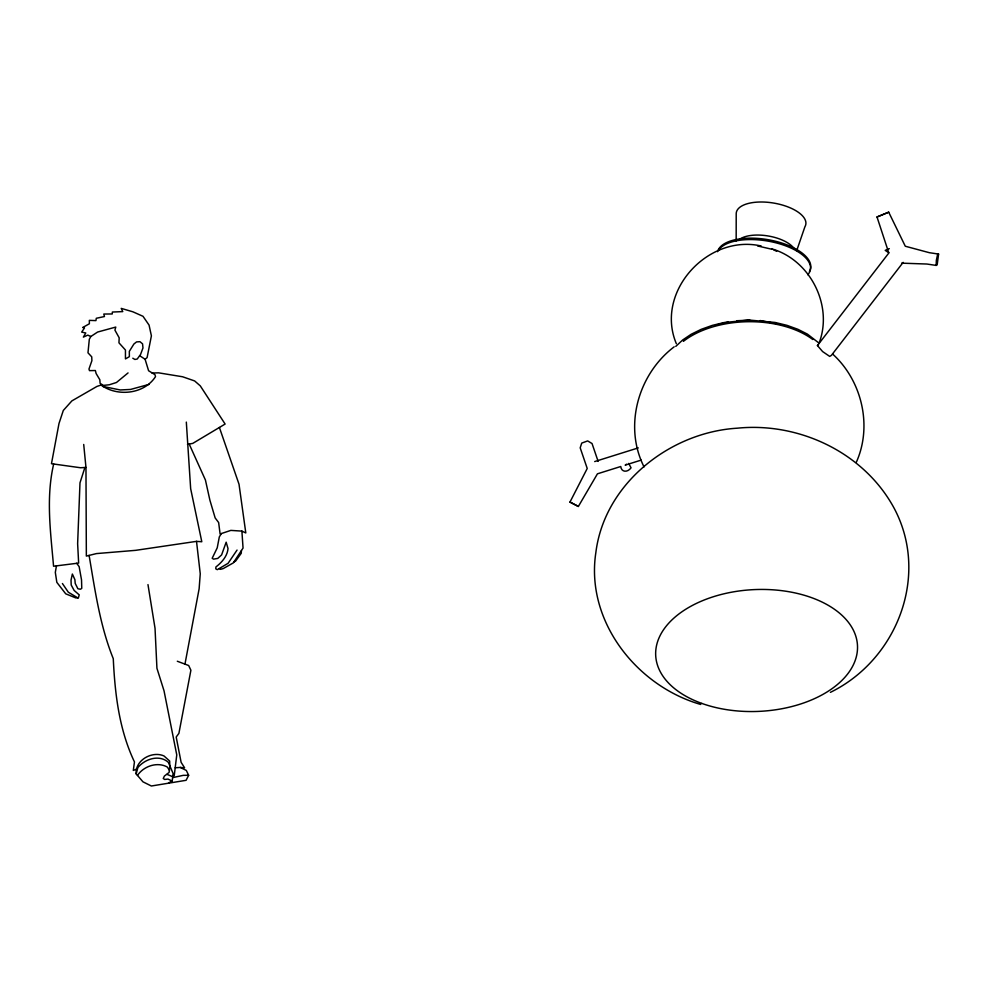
<?xml version="1.0" encoding="UTF-8"?>
<svg xmlns="http://www.w3.org/2000/svg" width="988" height="988" viewBox="0 0 988 988"><rect width="100%" height="100%" fill="white"/><g stroke="black" fill="none" stroke-linecap="round" stroke-linejoin="round"><path stroke-width="1.48" d="M736.171 240.924L736.208 214.112A35.247 15.635 9.5 0 1 774.913 203.281A35.247 15.635 9.5 0 1 804.899 226.795L796.711 250.619M83.708 444.464L85.968 467.448L86.351 556.096L96.429 553.589L135.628 550.341L196.513 541.362L201.799 541.745L190.659 488.677L186.324 422.098M936.142 265.414L936.352 260.264L937.575 254.595L938.6 254.077L937.167 264.883L936.142 265.414L926.892 264.031L901.624 263.154M136.183 773.913L137.875 767.577C144.915 758.945 159.266 754.165 168.368 762.365L173.098 773.493L172.184 781.051L167.997 779.087L164.638 779.446L163.255 778.507L164.403 776.049L169.121 772.431L169.775 766.429L169.664 761.044L164.008 755.968C152.127 750.584 134.899 760.266 136.183 773.913L142.976 781.841L151.374 786.003L186.09 780.31L188.646 775.296L186.312 770.43L180.248 767.441L175.197 767.775M241.43 550.563L241.245 553.292L235.601 561.098L233.897 562.011M85.968 467.448L80.497 467.744L53.673 464.014C45.806 497.816 50.635 532.347 53.562 566.223L78.645 563.086L77.632 543.721L79.991 482.836L84.894 467.509M56.452 565.791L55.316 572.41L56.835 582.352L65.727 593.825L75.817 597.925L77.496 597.703M184.966 664.121L199.131 588.762L200.255 573.806L196.513 541.362M818.916 343.515C833.551 305.934 810.456 260.252 771.999 248.89M856.201 462.52C872.7 426.124 861.944 380.602 832.612 354.025M132.8 358.212L134.899 359.459L137.221 359.039L140.555 354.457L142.976 347.974L142.556 343.849L139.963 341.687L136.566 341.91L133.899 344.022L129.329 351.345L129.354 356.656L125.451 358.928L125.451 350.024L118.955 342.824L119.178 337.797L114.917 330.128L115.794 327.065L97.59 332.054L90.834 336.5L89.315 339.304L87.981 352.815L91.736 356.841L91.896 360.682L88.969 369.055L89.488 370.636L95.367 370.525L96.12 373.538L99.825 379.738L100.121 383.369L103.468 385.394L109.372 384.752L116.461 382.492L128.057 372.921M628.677 463.409L631.06 467.83C627.429 472.758 621.341 472.264 620.748 466.509L597.444 473.82L578.363 506.449L569.977 502.077L587.23 468.473L580.191 447.836L581.734 443.081L587.662 440.92L592.034 443.526L598.135 461.408M221.361 533.557L219.324 536.892L217.224 547.846L212.185 558.257L213.532 559.134L217.768 558.418L221.608 554.91L226.166 542.19L228.018 548.587C227.339 556.293 221.744 562.419 215.903 566.976L215.792 568.841L217.323 569.681L228.105 563.284L237.046 550.069M903.155 262.376L831.402 355.371L829.698 356.396L822.634 351.592L817.434 345.565L888.83 253.014L877.011 216.989L888.706 212.173L905.292 246.234L929.35 252.693L938.6 254.077M101.023 385.048C117.374 396.966 144.162 394.274 155.511 376.626L154.968 374.674L148.595 370.747L145.088 359.262L139.666 355.68M137.443 775.457C143.618 766.194 157.154 761.489 167.244 766.997L169.566 770.368M674.187 346.813C638.248 374.007 623.379 426.063 644.053 466.916M675.743 346.405L682.683 339.971L691.131 334.29L701.196 329.337L712.323 325.385L724.192 322.52L749.299 320.063L775.024 322.446L786.991 325.348L797.872 329.288L807.431 334.117L818.978 343.083M145.088 359.262L147.089 357.619L151.399 335.846L149.065 325.101L143.001 316.296L132.935 311.825L121.228 308.38L122.771 311.603L112.36 312.047L112.237 313.962L103.789 314.048L104.469 316.531L96.305 318.284L95.922 320.606L89.34 320.359L89.377 323.768L82.683 327.51L84.511 327.93L81.683 332.104L85.783 332.981L83.363 337.106L87.808 335.13L90.834 336.5M817.434 345.565L818.348 344.861M626.503 464.237L625.169 465.126L641.163 460.112M830.402 692.353C896.968 659.811 929.733 575.794 894.424 508.758C864.624 452.936 799.502 421.925 737.32 428.187C669.876 432.25 604.323 483.7 595.838 552.7C585.378 620.921 636.457 685.981 700.727 704.456M888.706 212.173L877.011 216.989M168.59 782.891L172.184 781.051M889.311 248.667L885.199 250.359L888.78 252.693M136.159 769.294L133.306 770.442L134.454 761.921C119.091 729.552 114.954 693.996 113.274 658.675C99.949 625.688 95.033 590.231 89.105 555.404M101.838 384.777L96.972 386.419L71.877 400.893L63.306 410.465L58.984 423.531L51.475 463.681L53.673 464.014M594.69 461.569L638.285 447.897M718.078 324.472L728.218 322.026M149.052 384.381L130.552 389.445L120.215 389.964L102.814 386.407M172.702 777.618L183.249 775.345L188.646 775.296M187.473 444.304L192.746 443.402L225.116 424.05L200.292 385.876L194.636 380.936L182.619 376.774L158.574 372.834L152.029 373.044M736.789 320.742L749.818 320.124M219.398 427.471L239.022 484.256L245.802 532.952L241.899 531.112L230.846 530.395L220.102 533.977L218.644 522.553L215.149 517.922L209.888 500.163L205.43 480.032L189.177 444.032M180.248 767.441L184.595 767.8L181.125 762.341L176.197 737.023L178.902 733.368L190.894 670.235L188.671 665.517L177.309 661.244M760.007 320.532L780.421 324.41M569.977 502.077L578.363 506.449M757.586 245.963L772.11 249.297M761.217 246.012C707.865 233.773 654.562 291.905 676.335 343.663M167.096 774.394L172.418 776.593L174.234 775.617L176.766 754.918L164.033 690.822L156.931 668.271L155.03 628.269L147.978 584.6M773.382 249.705L776.642 251.298M219.361 568.606L220.41 569.347L223.226 568.582L233.304 562.901L243.048 548.081L241.899 531.112M76.669 563.259L79.139 566.643L81.522 579.87L81.769 588.329L80.448 589.231L77.891 588.762L75.212 583.414L74.903 579.66L72.359 574.028L71.025 580.166L71.21 585.019L74.137 590.441L79.225 594.875L78.311 598.197L68.345 592.232L62.417 583.525M683.387 341.354A81.337 47.498 -1 0 1 812.803 339.526M718.412 250.483A47.263 20.958 9.5 0 1 777.346 243.184A47.263 20.958 9.5 0 1 807.776 274.75M717.572 251.681A47.263 20.958 9.5 0 1 772.233 240.492A47.263 20.958 9.5 0 1 809.419 271.416M739.851 239.108A30.072 13.338 9.5 0 1 769.195 236.157A30.072 13.338 9.5 0 1 794.476 249.198M701.789 703.407A101.023 60.935 -2.8 0 0 857.399 650.45A101.023 60.935 -2.8 0 0 710.557 597.654A101.023 60.935 -2.8 0 0 701.789 703.407"/></g></svg>
